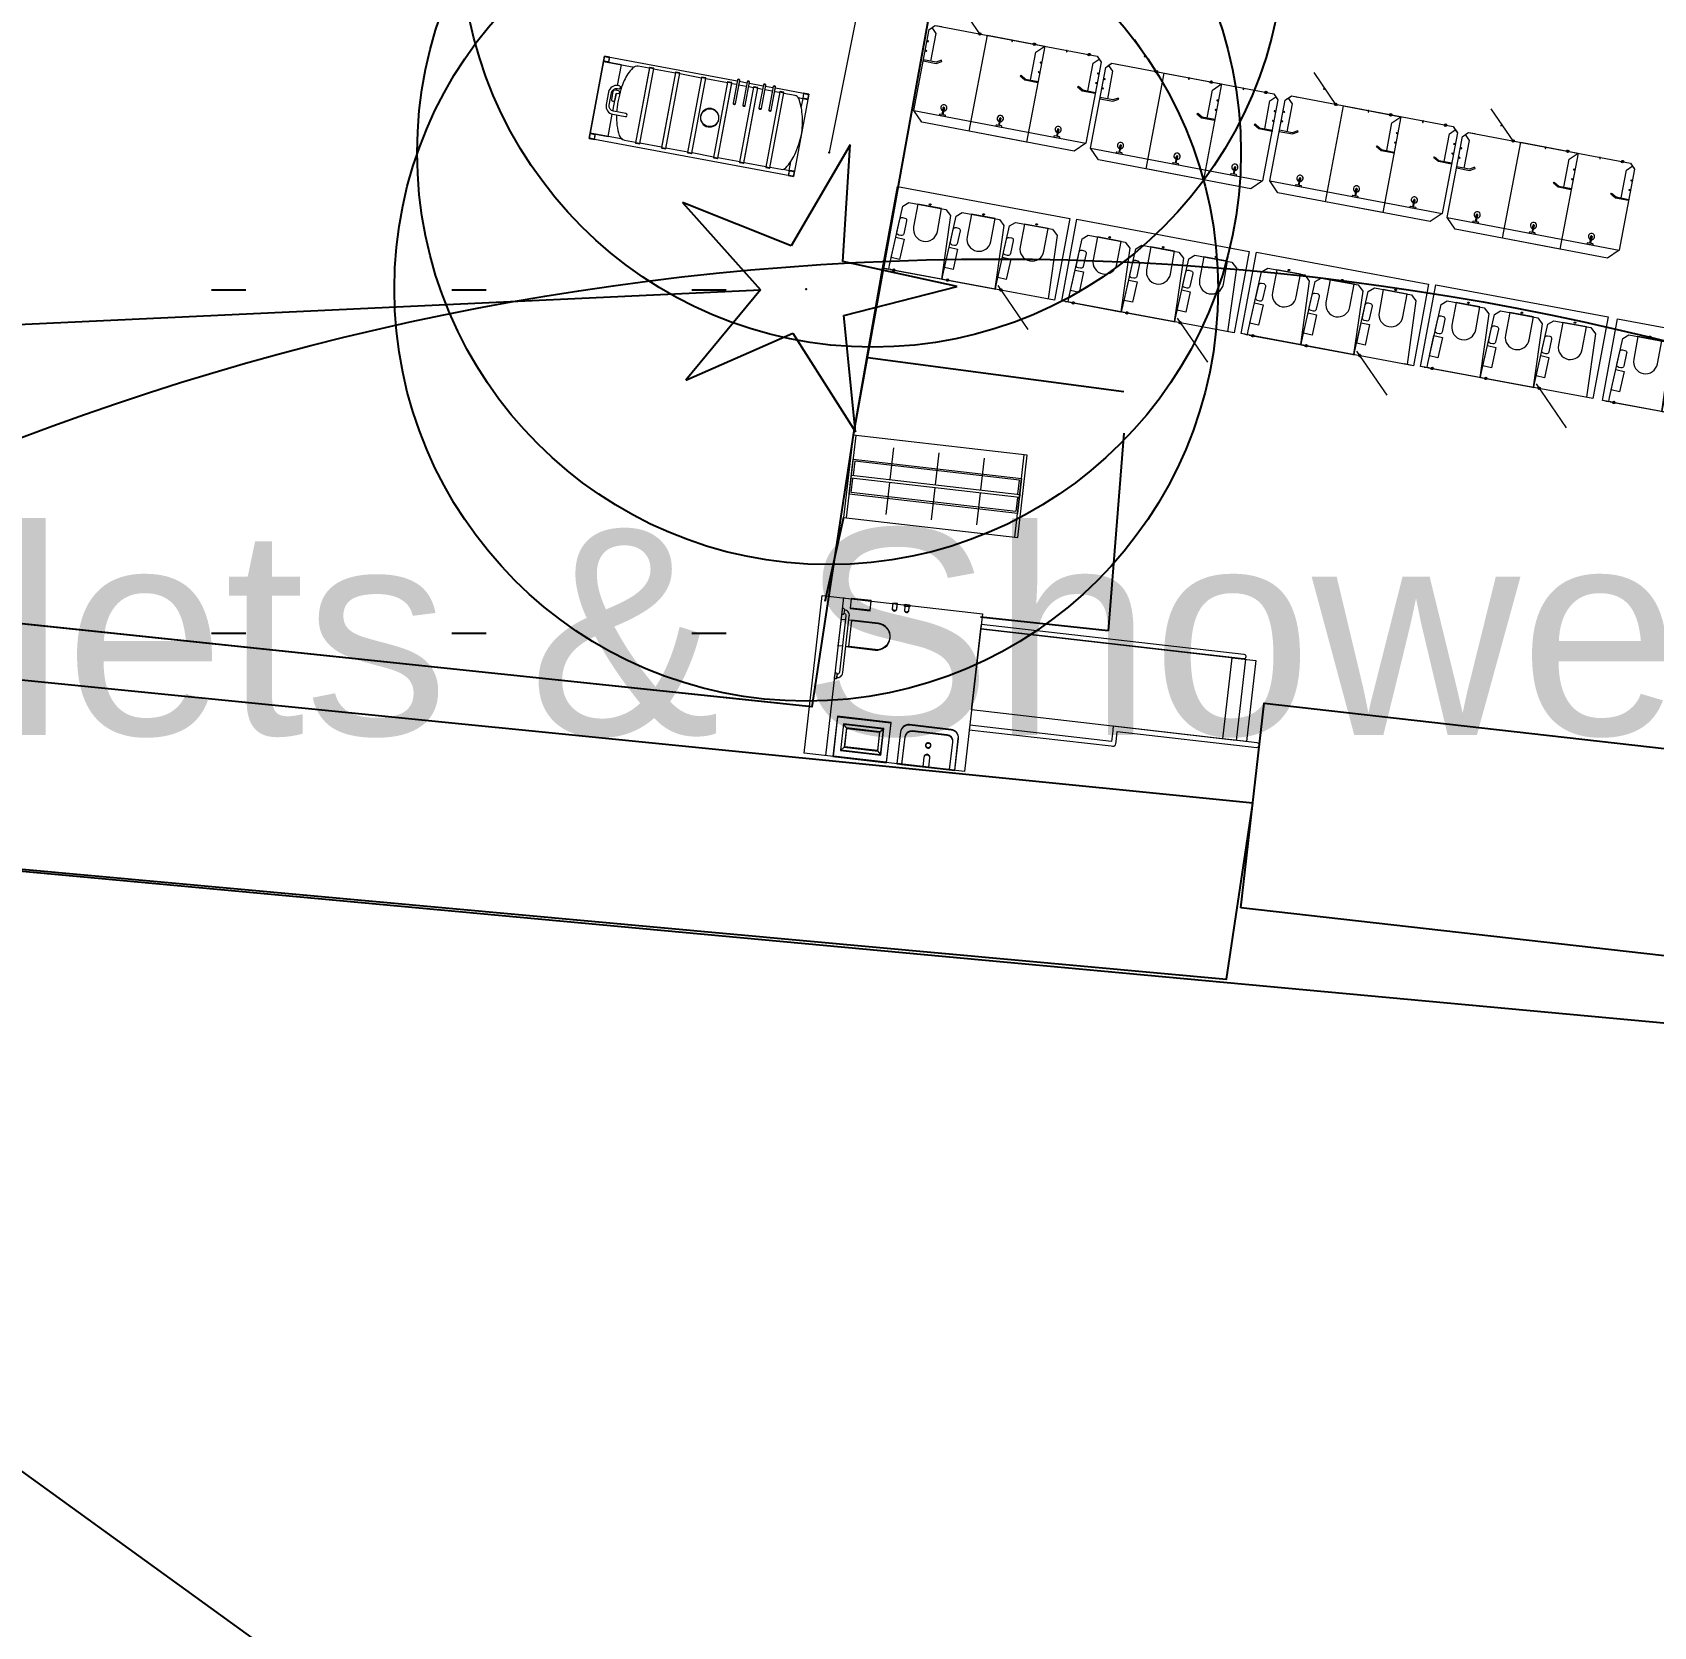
# Model space of a CAD drawing. Header units: metres. Extents: x 372109 to 376137, y 236217 to 239160.
# Drawn here: x 374098.4 to 374122.01, y 238085.54 to 238108.75 of the extents above; entities that cross this region are included whole.
import ezdxf

# ---------------------------------------------------------------- set-up
doc = ezdxf.new("R2010")
doc.units = ezdxf.units.M
doc.header["$MEASUREMENT"] = 0
doc.header["$PDMODE"] = 32
doc.header["$PDSIZE"] = 12
for name, color, linetype, lineweight, true_color in [('Areas ... Backstage', 16, 'Continuous', 25, 0x800000), ('Areas ... Camping', 96, 'Continuous', 25, 0x008000), ('Heras (internal)', 16, 'Continuous', 25, 0x800000), ('NOC ... DK Radius', 216, 'Continuous', 25, 0x800080), ('Paths ... Fire', 253, 'Continuous', 25, 0xa0a0a4), ('Paths ... Trackway', 9, 'Continuous', 25, 0xc0c0c0), ('Power ... 63-3', 20, 'Continuous', 13, 0xfd5b07), ('Power ... Distro', 3, 'Continuous', 25, 0x00ff00), ('Services ... Water Lines', 5, 'Continuous', 25, 0x0000ff), ('Structures', 18, 'Continuous', 18, 0x000000), ('Structures ... Internal', 9, 'Continuous', 0, 0xc0c0c0), ('Water ... Labels', 136, 'Continuous', 25, 0x008080), ('Water ... Pipes', 136, 'Continuous', 25, 0x008080), ('Water ... Points', 136, 'Continuous', 25, 0x008080)]:
    doc.layers.add(name, color=color, linetype=linetype, lineweight=lineweight, true_color=true_color)
doc.styles.add('textstyle166', font='Arial.ttf')

# ---------------------------------------------------------------- blocks, each defined once
blk = doc.blocks.new('Ontrax 3-bay Toilet')
at = {"layer": 'Structures', "flags": 128}
blk.add_lwpolyline([(1.276, 0.691), (1.276, 0.691), (1.276, 0.691), (1.276, -0.516), (-1.276, -0.516), (-1.276, 0.691)], close=True, dxfattribs=at)
at = {"layer": 'Structures ... Internal', "flags": 128}
for points in [[(-1.151, -0.516), (-1.276, -0.516), (-1.276, 0.691), (1.276, 0.691), (1.276, -0.516), (1.14, -0.516)], [(-1.224, -0.516), (-1.182, -0.516), (-1.183, -0.457), (-1.149, 0.425), (-1.072, 0.493), (-0.523, 0.493), (-0.442, 0.417), (-0.4, -0.516)], [(-0.937, 0.493), (-0.937, 0.155)], [(-0.585, 0.155), (-0.585, 0.493), (-0.937, 0.493)], [(-0.431, -0.516), (-0.389, -0.516), (-0.389, -0.457), (-0.356, 0.425), (-0.279, 0.493), (0.271, 0.493), (0.352, 0.417), (0.389, -0.516)], [(-0.145, 0.493), (-0.145, 0.155)], [(0.208, 0.155), (0.208, 0.493), (-0.145, 0.493)], [(0.357, -0.516), (0.399, -0.516), (0.398, -0.457), (0.432, 0.425), (0.509, 0.493), (1.058, 0.493), (1.139, 0.417), (1.181, -0.516)], [(0.641, 0.493), (0.641, 0.155)], [(0.994, 0.155), (0.994, 0.493), (0.641, 0.493)], [(-1.121, 0.261), (-1.087, 0.259)], [(-0.328, 0.261), (-0.294, 0.259)], [(0.46, 0.261), (0.494, 0.259)], [(-1.163, 0.035), (-1.156, 0.228)], [(-1.096, -0.001), (-1.13, 0)], [(-1.054, 0.224), (-1.061, 0.032)], [(-0.37, 0.035), (-0.363, 0.228)], [(-0.303, -0.001), (-0.337, 0)], [(-0.261, 0.224), (-0.268, 0.032)], [(0.417, 0.035), (0.424, 0.228)], [(0.484, -0.001), (0.45, 0)], [(0.527, 0.224), (0.52, 0.032)], [(-1.051, -0.349), (-1.178, -0.344), (-1.167, -0.041), (-1.04, -0.045), (-1.051, -0.349)], [(-0.258, -0.349), (-0.385, -0.344), (-0.373, -0.041), (-0.248, -0.045), (-0.258, -0.349)], [(0.529, -0.349), (0.403, -0.344), (0.414, -0.041), (0.538, -0.045), (0.529, -0.349)], [(0.423, -0.458), (0.973, -1.008)], [(-1.158, -0.516), (-0.407, -0.516)], [(-0.389, -0.516), (0.357, -0.516)]]:
    blk.add_lwpolyline(points, dxfattribs=at)
at = {"layer": 'Structures ... Internal'}
for points in [[(-0.774, 0.521), (-0.774, 0.526), (-0.768, 0.53), (-0.761, 0.53)], [(-0.761, 0.512), (-0.768, 0.512), (-0.774, 0.516), (-0.774, 0.521)], [(-0.772, 0.521), (-0.772, 0.524), (-0.767, 0.527), (-0.761, 0.527)], [(-0.761, 0.514), (-0.767, 0.514), (-0.772, 0.517), (-0.772, 0.521)], [(-0.761, 0.53), (-0.754, 0.53), (-0.748, 0.526), (-0.748, 0.521)], [(-0.761, 0.527), (-0.755, 0.527), (-0.75, 0.524), (-0.75, 0.521)], [(-0.748, 0.521), (-0.748, 0.516), (-0.754, 0.512), (-0.761, 0.512)], [(-0.75, 0.521), (-0.75, 0.517), (-0.755, 0.514), (-0.761, 0.514)], [(0.018, 0.521), (0.018, 0.526), (0.024, 0.53), (0.032, 0.53)], [(0.032, 0.512), (0.024, 0.512), (0.018, 0.516), (0.018, 0.521)], [(0.021, 0.521), (0.021, 0.524), (0.026, 0.527), (0.032, 0.527)], [(0.032, 0.514), (0.026, 0.514), (0.021, 0.517), (0.021, 0.521)], [(0.032, 0.53), (0.039, 0.53), (0.045, 0.526), (0.045, 0.521)], [(0.032, 0.527), (0.037, 0.527), (0.042, 0.524), (0.042, 0.521)], [(0.045, 0.521), (0.045, 0.516), (0.039, 0.512), (0.032, 0.512)], [(0.042, 0.521), (0.042, 0.517), (0.037, 0.514), (0.032, 0.514)], [(0.804, 0.521), (0.804, 0.526), (0.81, 0.53), (0.817, 0.53)], [(0.817, 0.512), (0.81, 0.512), (0.804, 0.516), (0.804, 0.521)], [(0.807, 0.521), (0.807, 0.524), (0.811, 0.527), (0.817, 0.527)], [(0.817, 0.514), (0.811, 0.514), (0.807, 0.517), (0.807, 0.521)], [(0.817, 0.53), (0.825, 0.53), (0.831, 0.526), (0.831, 0.521)], [(0.817, 0.527), (0.823, 0.527), (0.828, 0.524), (0.828, 0.521)], [(0.831, 0.521), (0.831, 0.516), (0.825, 0.512), (0.817, 0.512)], [(0.828, 0.521), (0.828, 0.517), (0.823, 0.514), (0.817, 0.514)], [(-1.156, 0.228), (-1.156, 0.247), (-1.14, 0.261), (-1.121, 0.261)], [(-1.087, 0.259), (-1.068, 0.259), (-1.053, 0.243), (-1.054, 0.224)], [(-0.363, 0.228), (-0.362, 0.247), (-0.347, 0.261), (-0.328, 0.261)], [(-0.294, 0.259), (-0.275, 0.259), (-0.26, 0.243), (-0.261, 0.224)], [(0.424, 0.228), (0.425, 0.247), (0.441, 0.261), (0.46, 0.261)], [(0.494, 0.259), (0.513, 0.259), (0.527, 0.243), (0.527, 0.224)], [(-1.13, 0), (-1.149, 0.001), (-1.164, 0.017), (-1.163, 0.035)], [(-1.061, 0.032), (-1.062, 0.013), (-1.077, -0.002), (-1.096, -0.001)], [(-0.937, 0.155), (-0.937, 0.057), (-0.858, -0.022), (-0.761, -0.022)], [(-0.761, -0.022), (-0.664, -0.022), (-0.585, 0.057), (-0.585, 0.155)], [(-0.337, 0), (-0.356, 0.001), (-0.371, 0.017), (-0.37, 0.035)], [(-0.268, 0.032), (-0.268, 0.013), (-0.284, -0.002), (-0.303, -0.001)], [(-0.145, 0.155), (-0.145, 0.057), (-0.066, -0.022), (0.032, -0.022)], [(0.032, -0.022), (0.129, -0.022), (0.208, 0.057), (0.208, 0.155)], [(0.45, 0), (0.431, 0.001), (0.417, 0.017), (0.417, 0.035)], [(0.52, 0.032), (0.519, 0.013), (0.503, -0.002), (0.484, -0.001)], [(0.641, 0.155), (0.641, 0.057), (0.72, -0.022), (0.817, -0.022)], [(0.817, -0.022), (0.915, -0.022), (0.994, 0.057), (0.994, 0.155)], [(-1.118, -0.528), (-1.125, -0.521), (-1.125, -0.51), (-1.118, -0.503)], [(-1.118, -0.503), (-1.112, -0.496), (-1.1, -0.496), (-1.093, -0.503)], [(-1.093, -0.528), (-1.1, -0.535), (-1.112, -0.535), (-1.118, -0.528)], [(-1.093, -0.503), (-1.087, -0.51), (-1.087, -0.521), (-1.093, -0.528)], [(-0.324, -0.528), (-0.33, -0.521), (-0.33, -0.51), (-0.324, -0.503)], [(-0.324, -0.503), (-0.317, -0.496), (-0.305, -0.496), (-0.299, -0.503)], [(-0.299, -0.528), (-0.305, -0.535), (-0.317, -0.535), (-0.324, -0.528)], [(-0.299, -0.503), (-0.289, -0.513), (-0.294, -0.524), (-0.299, -0.528)], [(0.461, -0.514), (0.461, -0.504), (0.469, -0.496), (0.479, -0.496)], [(0.479, -0.531), (0.469, -0.531), (0.461, -0.523), (0.461, -0.514)], [(0.479, -0.496), (0.488, -0.496), (0.496, -0.504), (0.496, -0.514)], [(0.496, -0.514), (0.496, -0.523), (0.488, -0.531), (0.479, -0.531)]]:
    blk.add_open_spline(points, degree=3, dxfattribs=at)
blk = doc.blocks.new('Ontrax 3-bay Shower')
at = {"layer": 'Structures', "flags": 128}
blk.add_lwpolyline([(1.122, 0.746), (1.269, 0.599), (1.269, 0.599), (1.269, -0.599), (1.193, -0.675), (-1.207, -0.675), (-1.283, -0.599), (-1.283, 0.599), (-1.136, 0.746)], close=True, dxfattribs=at)
at = {"layer": 'Structures ... Internal', "flags": 128}
for points in [[(-1.283, -0.599), (-1.283, 0.599), (-1.136, 0.746), (1.122, 0.746), (1.269, 0.599), (1.269, -0.599)], [(0.418, -0.675), (-0.432, -0.675), (-0.432, 0.746), (0.418, 0.746), (0.418, -0.675)], [(1.269, 0.599), (-1.283, 0.599)], [(-0.812, 0.599), (-0.887, 0.599)], [(-0.887, 0.583), (-0.858, 0.583), (-0.858, 0.479)], [(-0.858, 0.479), (-0.858, 0.525)], [(-0.842, 0.479), (-0.842, 0.583), (-0.812, 0.583)], [(-0.842, 0.525), (-0.842, 0.479)], [(0.046, 0.599), (-0.029, 0.599)], [(-0.029, 0.583), (0.001, 0.583), (0.001, 0.479)], [(0.001, 0.479), (0.001, 0.525)], [(0.016, 0.479), (0.016, 0.583), (0.046, 0.583)], [(0.016, 0.525), (0.016, 0.479)], [(0.884, 0.599), (0.808, 0.599)], [(0.808, 0.583), (0.838, 0.583), (0.838, 0.479)], [(0.838, 0.479), (0.838, 0.525)], [(0.854, 0.479), (0.854, 0.583), (0.884, 0.583)], [(0.854, 0.525), (0.854, 0.479)], [(-1.021, -0.194), (-1.094, -0.152), (-1.283, -0.152), (-1.283, -0.134), (-1.09, -0.134), (-1.012, -0.178), (-1.021, -0.194)], [(-1.171, -0.152), (-1.171, -0.563), (-1.244, -0.636)], [(-0.171, -0.194), (-0.244, -0.152), (-0.432, -0.152), (-0.432, -0.134), (-0.239, -0.134), (-0.162, -0.178), (-0.171, -0.194)], [(-0.32, -0.152), (-0.32, -0.563), (-0.432, -0.675)], [(1.007, -0.194), (1.08, -0.152), (1.269, -0.152), (1.269, -0.134), (1.076, -0.134), (0.998, -0.178), (1.007, -0.194)], [(1.157, -0.152), (1.157, -0.563), (1.23, -0.636)], [(-1.266, -0.284), (-1.283, -0.284), (-1.283, -0.292), (-1.266, -0.292)], [(-1.266, -0.424), (-1.283, -0.424), (-1.283, -0.433), (-1.266, -0.433)], [(-0.416, -0.284), (-0.432, -0.284), (-0.432, -0.292), (-0.416, -0.292)], [(-0.416, -0.424), (-0.432, -0.424), (-0.432, -0.433), (-0.416, -0.433)], [(1.252, -0.292), (1.269, -0.292), (1.269, -0.284), (1.252, -0.284)], [(1.252, -0.433), (1.269, -0.433), (1.269, -0.424), (1.252, -0.424)], [(0.515, -0.675), (-1.207, -0.675)], [(-0.765, -0.659), (-0.765, -0.675), (-0.756, -0.675), (-0.756, -0.659)], [(0.044, -0.659), (0.044, -0.675), (0.053, -0.675), (0.053, -0.659)], [(0.52, -0.663), (0.931, -1.074)], [(1.193, -0.675), (1.096, -0.675)], [(0.741, -0.861), (0.729, -0.872), (0.735, -0.878), (0.747, -0.867)]]:
    blk.add_lwpolyline(points, dxfattribs=at)
at = {"layer": 'Structures ... Internal'}
for points in [[(-0.887, 0.599), (-0.892, 0.599), (-0.895, 0.595), (-0.895, 0.591)], [(-0.895, 0.591), (-0.895, 0.587), (-0.892, 0.583), (-0.887, 0.583)], [(-0.858, 0.525), (-0.879, 0.521), (-0.895, 0.502), (-0.895, 0.48)], [(-0.895, 0.48), (-0.895, 0.455), (-0.875, 0.434), (-0.85, 0.434)], [(-0.858, 0.479), (-0.858, 0.475), (-0.854, 0.471), (-0.85, 0.471)], [(-0.85, 0.471), (-0.854, 0.471), (-0.858, 0.475), (-0.858, 0.479)], [(-0.85, 0.434), (-0.825, 0.434), (-0.804, 0.455), (-0.804, 0.48)], [(-0.85, 0.471), (-0.846, 0.471), (-0.842, 0.475), (-0.842, 0.479)], [(-0.842, 0.479), (-0.842, 0.475), (-0.846, 0.471), (-0.85, 0.471)], [(-0.804, 0.48), (-0.804, 0.502), (-0.821, 0.521), (-0.842, 0.525)], [(-0.804, 0.591), (-0.804, 0.595), (-0.808, 0.599), (-0.812, 0.599)], [(-0.812, 0.583), (-0.808, 0.583), (-0.804, 0.587), (-0.804, 0.591)], [(-0.029, 0.599), (-0.033, 0.599), (-0.037, 0.595), (-0.037, 0.591)], [(-0.037, 0.591), (-0.037, 0.587), (-0.033, 0.583), (-0.029, 0.583)], [(0.001, 0.525), (-0.021, 0.521), (-0.037, 0.502), (-0.037, 0.48)], [(-0.037, 0.48), (-0.037, 0.455), (-0.017, 0.434), (0.008, 0.434)], [(0.001, 0.479), (0.001, 0.475), (0.004, 0.471), (0.008, 0.471)], [(0.008, 0.471), (0.004, 0.471), (0.001, 0.475), (0.001, 0.479)], [(0.008, 0.434), (0.034, 0.434), (0.054, 0.455), (0.054, 0.48)], [(0.008, 0.471), (0.013, 0.471), (0.016, 0.475), (0.016, 0.479)], [(0.016, 0.479), (0.016, 0.475), (0.013, 0.471), (0.008, 0.471)], [(0.054, 0.48), (0.054, 0.502), (0.038, 0.521), (0.016, 0.525)], [(0.054, 0.591), (0.054, 0.595), (0.05, 0.599), (0.046, 0.599)], [(0.046, 0.583), (0.05, 0.583), (0.054, 0.587), (0.054, 0.591)], [(0.808, 0.599), (0.804, 0.599), (0.801, 0.595), (0.801, 0.591)], [(0.801, 0.591), (0.801, 0.587), (0.804, 0.583), (0.808, 0.583)], [(0.838, 0.525), (0.817, 0.521), (0.801, 0.502), (0.801, 0.48)], [(0.801, 0.48), (0.801, 0.455), (0.821, 0.434), (0.846, 0.434)], [(0.838, 0.479), (0.838, 0.475), (0.842, 0.471), (0.846, 0.471)], [(0.846, 0.471), (0.842, 0.471), (0.838, 0.475), (0.838, 0.479)], [(0.846, 0.434), (0.871, 0.434), (0.891, 0.455), (0.891, 0.48)], [(0.846, 0.471), (0.85, 0.471), (0.854, 0.475), (0.854, 0.479)], [(0.854, 0.479), (0.854, 0.475), (0.85, 0.471), (0.846, 0.471)], [(0.891, 0.48), (0.891, 0.502), (0.875, 0.521), (0.854, 0.525)], [(0.891, 0.591), (0.891, 0.595), (0.888, 0.599), (0.884, 0.599)], [(0.884, 0.583), (0.888, 0.583), (0.891, 0.587), (0.891, 0.591)], [(-1.259, -0.288), (-1.259, -0.285), (-1.262, -0.284), (-1.266, -0.284)], [(-1.266, -0.292), (-1.262, -0.292), (-1.259, -0.29), (-1.259, -0.288)], [(-1.259, -0.428), (-1.259, -0.426), (-1.262, -0.424), (-1.266, -0.424)], [(-1.266, -0.433), (-1.262, -0.433), (-1.259, -0.431), (-1.259, -0.428)], [(-0.409, -0.288), (-0.409, -0.285), (-0.412, -0.284), (-0.416, -0.284)], [(-0.416, -0.292), (-0.412, -0.292), (-0.409, -0.29), (-0.409, -0.288)], [(-0.409, -0.428), (-0.409, -0.426), (-0.412, -0.424), (-0.416, -0.424)], [(-0.416, -0.433), (-0.412, -0.433), (-0.409, -0.431), (-0.409, -0.428)], [(1.252, -0.284), (1.249, -0.284), (1.245, -0.285), (1.245, -0.288)], [(1.245, -0.288), (1.245, -0.29), (1.249, -0.292), (1.252, -0.292)], [(1.252, -0.424), (1.249, -0.424), (1.245, -0.426), (1.245, -0.428)], [(1.245, -0.428), (1.245, -0.431), (1.249, -0.433), (1.252, -0.433)], [(-1.207, -0.675), (-1.236, -0.645), (-1.253, -0.629), (-1.283, -0.599)], [(-1.104, -0.687), (-1.111, -0.68), (-1.111, -0.669), (-1.104, -0.662)], [(-1.104, -0.662), (-1.098, -0.655), (-1.086, -0.655), (-1.079, -0.662)], [(-1.079, -0.687), (-1.086, -0.694), (-1.098, -0.694), (-1.104, -0.687)], [(-1.079, -0.662), (-1.073, -0.669), (-1.073, -0.68), (-1.079, -0.687)], [(-0.761, -0.652), (-0.763, -0.652), (-0.765, -0.655), (-0.765, -0.659)], [(-0.756, -0.659), (-0.756, -0.655), (-0.758, -0.652), (-0.761, -0.652)], [(-0.292, -0.687), (-0.299, -0.68), (-0.299, -0.669), (-0.292, -0.662)], [(-0.292, -0.662), (-0.285, -0.655), (-0.274, -0.655), (-0.267, -0.662)], [(-0.267, -0.687), (-0.274, -0.694), (-0.285, -0.694), (-0.292, -0.687)], [(-0.267, -0.662), (-0.26, -0.669), (-0.26, -0.68), (-0.267, -0.687)], [(0.049, -0.652), (0.046, -0.652), (0.044, -0.655), (0.044, -0.659)], [(0.053, -0.659), (0.053, -0.655), (0.051, -0.652), (0.049, -0.652)], [(0.52, -0.687), (0.513, -0.68), (0.513, -0.669), (0.52, -0.662)], [(0.52, -0.662), (0.527, -0.655), (0.538, -0.655), (0.545, -0.662)], [(0.545, -0.687), (0.538, -0.694), (0.527, -0.694), (0.52, -0.687)], [(0.545, -0.662), (0.552, -0.669), (0.552, -0.68), (0.545, -0.687)], [(1.269, -0.599), (1.239, -0.629), (1.222, -0.645), (1.193, -0.675)], [(0.749, -0.859), (0.747, -0.857), (0.743, -0.858), (0.741, -0.861)], [(0.747, -0.867), (0.75, -0.864), (0.75, -0.861), (0.749, -0.859)]]:
    blk.add_open_spline(points, degree=3, dxfattribs=at)
blk = doc.blocks.new('Ontrax 4-bay Urinal')
at = {"layer": 'Structures', "flags": 128}
blk.add_lwpolyline([(1.276, 0.58), (-1.276, 0.58), (-1.276, -0.626), (1.276, -0.626), (1.276, 0.58)], close=True, dxfattribs=at)
at = {"layer": 'Structures ... Internal', "flags": 128}
for points in [[(-1.234, 0.58), (-1.234, -0.626)], [(1.233, 0.58), (1.233, -0.626)], [(-0.664, 0.467), (-0.664, 0)], [(0, 0.467), (0, 0)], [(0.664, 0.467), (0.664, 0)], [(1.234, -0.279), (-1.234, -0.279), (-1.234, 0.233), (1.234, 0.233), (1.234, -0.279)], [(1.234, -0.046), (-1.234, -0.046), (-1.234, 0), (1.234, 0), (1.234, -0.046)], [(-1.208, 0), (-1.208, 0.208), (1.208, 0.208), (1.208, 0)], [(-1.208, -0.046), (-1.208, -0.254), (1.208, -0.254), (1.208, -0.046)], [(-0.664, -0.046), (-0.664, -0.513)], [(0, -0.046), (0, -0.513)], [(0.664, -0.046), (0.664, -0.513)]]:
    blk.add_lwpolyline(points, dxfattribs=at)
blk = doc.blocks.new('Ontrax Vacuum Tank')
at = {"layer": 'Structures'}
for p, q in [((-1.349, -0.574), (-1.349, 0.646)), ((-1.349, 0.646), (1.681, 0.646)), ((1.681, 0.646), (1.681, -0.574)), ((-0.852, -0.574), (-1.349, -0.574)), ((1.681, -0.574), (-0.286, -0.574))]:
    blk.add_line(p, q, dxfattribs=at)
at = {"layer": 'Structures ... Internal'}
for p, q in [((-1.271, 0.646), (-1.349, 0.646)), ((-1.349, 0.646), (-1.349, 0.568)), ((-1.349, 0.568), (-1.271, 0.568)), ((-1.344, 0.573), (-1.344, 0.641)), ((-1.344, 0.641), (-1.276, 0.641)), ((-1.276, 0.573), (-1.344, 0.573)), ((-1.276, 0.641), (-1.276, 0.573)), ((-1.271, 0.568), (-1.271, 0.646)), ((-1.179, 0.568), (-1.271, 0.568)), ((-1.271, 0.568), (-1.271, 0.437)), ((-0.988, 0.574), (-1.154, 0.574)), ((-0.988, 0.584), (-0.988, -0.529)), ((-0.929, 0.589), (-0.983, 0.589)), ((-0.983, -0.529), (-0.983, 0.584)), ((-0.983, 0.584), (-0.929, 0.584)), ((-0.929, 0.584), (-0.929, -0.529)), ((-0.924, -0.529), (-0.924, 0.584)), ((-0.602, 0.574), (-0.924, 0.574)), ((-0.602, 0.584), (-0.602, -0.529)), ((-0.543, 0.589), (-0.597, 0.589)), ((-0.597, -0.529), (-0.597, 0.584)), ((-0.597, 0.584), (-0.543, 0.584)), ((-0.543, 0.584), (-0.543, -0.529)), ((-0.538, -0.529), (-0.538, 0.584)), ((-0.215, 0.574), (-0.538, 0.574)), ((-0.215, 0.584), (-0.215, -0.529)), ((-0.156, 0.589), (-0.21, 0.589)), ((-0.21, -0.529), (-0.21, 0.584)), ((-0.21, 0.584), (-0.156, 0.584)), ((-0.156, 0.584), (-0.156, -0.529)), ((-0.151, -0.529), (-0.151, 0.584)), ((0.169, 0.574), (-0.151, 0.574)), ((0.169, 0.584), (0.169, -0.529)), ((0.228, 0.589), (0.174, 0.589)), ((0.174, -0.529), (0.174, 0.584)), ((0.174, 0.584), (0.228, 0.584)), ((0.228, 0.584), (0.228, -0.529)), ((0.233, -0.529), (0.233, 0.584)), ((0.556, 0.574), (0.233, 0.574)), ((0.556, 0.584), (0.556, -0.529)), ((0.615, 0.589), (0.561, 0.589)), ((0.561, -0.529), (0.561, 0.584)), ((0.561, 0.584), (0.615, 0.584)), ((0.615, 0.584), (0.615, -0.529)), ((0.62, -0.529), (0.62, 0.584)), ((0.942, 0.574), (0.62, 0.574)), ((0.942, 0.584), (0.942, -0.529)), ((1.001, 0.589), (0.947, 0.589)), ((0.947, -0.529), (0.947, 0.584)), ((0.947, 0.584), (1.001, 0.584)), ((1.001, 0.584), (1.001, -0.529)), ((1.006, -0.529), (1.006, 0.584)), ((1.171, 0.574), (1.006, 0.574)), ((1.196, 0.568), (1.681, 0.568)), ((1.681, 0.568), (1.414, 0.568)), ((1.414, 0.568), (1.414, 0.235)), ((1.681, 0.646), (1.603, 0.646)), ((1.603, 0.646), (1.603, 0.568)), ((1.603, 0.568), (1.681, 0.568)), ((1.608, 0.573), (1.608, 0.641)), ((1.608, 0.641), (1.676, 0.641)), ((1.676, 0.573), (1.608, 0.573)), ((1.676, 0.641), (1.676, 0.573)), ((1.681, 0.568), (1.681, 0.646)), ((1.681, 0.568), (1.681, -0.496)), ((1.681, -0.496), (1.681, 0.568)), ((1.405, 0.236), (1.222, 0.236)), ((1.222, 0.19), (1.405, 0.19)), ((1.414, 0.19), (1.414, -0.072)), ((1.414, -0.072), (1.414, 0.03)), ((1.46, 0.031), (1.46, -0.095)), ((1.481, 0.115), (1.481, -0.068)), ((1.526, -0.068), (1.526, 0.115)), ((-0.828, -0.23), (-0.84, -0.23)), ((-0.84, -0.235), (-0.828, -0.235)), ((-0.683, -0.23), (-0.695, -0.23)), ((-0.695, -0.235), (-0.683, -0.235)), ((-0.443, -0.23), (-0.455, -0.23)), ((-0.455, -0.235), (-0.443, -0.235)), ((-0.298, -0.23), (-0.31, -0.23)), ((-0.31, -0.235), (-0.298, -0.235)), ((1.405, -0.144), (1.389, -0.144)), ((1.389, -0.189), (1.405, -0.189)), ((1.39, -0.072), (1.414, -0.072)), ((1.437, -0.118), (1.391, -0.118)), ((1.414, -0.118), (1.414, -0.143)), ((1.414, -0.189), (1.414, -0.496)), ((-1.271, -0.496), (-1.271, -0.378)), ((-0.852, -0.242), (-0.852, -0.588)), ((-0.847, -0.588), (-0.847, -0.242)), ((-0.821, -0.242), (-0.821, -0.588)), ((-0.816, -0.588), (-0.816, -0.242)), ((-0.707, -0.242), (-0.707, -0.588)), ((-0.702, -0.588), (-0.702, -0.242)), ((-0.676, -0.242), (-0.676, -0.588)), ((-0.671, -0.588), (-0.671, -0.242)), ((-0.467, -0.242), (-0.467, -0.588)), ((-0.462, -0.588), (-0.462, -0.242)), ((-0.436, -0.242), (-0.436, -0.588)), ((-0.431, -0.588), (-0.431, -0.242)), ((-0.322, -0.242), (-0.322, -0.588)), ((-0.317, -0.588), (-0.317, -0.242)), ((-0.291, -0.242), (-0.291, -0.588)), ((-0.286, -0.588), (-0.286, -0.242)), ((-1.271, -0.496), (-1.349, -0.496)), ((-1.349, -0.496), (-1.349, -0.574)), ((-1.349, -0.574), (-1.271, -0.574)), ((-1.344, -0.569), (-1.344, -0.501)), ((-1.344, -0.501), (-1.276, -0.501)), ((-1.276, -0.569), (-1.344, -0.569)), ((-1.276, -0.501), (-1.276, -0.569)), ((-1.271, -0.574), (-1.271, -0.496)), ((-1.202, -0.496), (-1.271, -0.496)), ((-1.154, -0.519), (-0.988, -0.519)), ((-0.929, -0.529), (-0.983, -0.529)), ((-0.983, -0.534), (-0.929, -0.534)), ((-0.924, -0.519), (-0.852, -0.519)), ((-0.828, -0.595), (-0.84, -0.595)), ((-0.84, -0.6), (-0.828, -0.6)), ((-0.816, -0.519), (-0.707, -0.519)), ((-0.707, -0.574), (-0.816, -0.574)), ((-0.683, -0.595), (-0.695, -0.595)), ((-0.695, -0.6), (-0.683, -0.6)), ((-0.671, -0.519), (-0.602, -0.519)), ((-0.467, -0.574), (-0.671, -0.574)), ((-0.543, -0.529), (-0.597, -0.529)), ((-0.597, -0.534), (-0.543, -0.534)), ((-0.538, -0.519), (-0.467, -0.519)), ((-0.443, -0.595), (-0.455, -0.595)), ((-0.455, -0.6), (-0.443, -0.6)), ((-0.431, -0.519), (-0.322, -0.519)), ((-0.322, -0.574), (-0.431, -0.574)), ((-0.298, -0.595), (-0.31, -0.595)), ((-0.31, -0.6), (-0.298, -0.6)), ((-0.286, -0.519), (-0.215, -0.519)), ((-0.156, -0.529), (-0.21, -0.529)), ((-0.21, -0.534), (-0.156, -0.534)), ((-0.151, -0.519), (0.169, -0.519)), ((0.228, -0.529), (0.174, -0.529)), ((0.174, -0.534), (0.228, -0.534)), ((0.233, -0.519), (0.556, -0.519)), ((0.615, -0.529), (0.561, -0.529)), ((0.561, -0.534), (0.615, -0.534)), ((0.62, -0.519), (0.942, -0.519)), ((1.001, -0.529), (0.947, -0.529)), ((0.947, -0.534), (1.001, -0.534)), ((1.006, -0.519), (1.171, -0.519)), ((1.681, -0.496), (1.225, -0.496)), ((1.414, -0.496), (1.681, -0.496)), ((1.681, -0.496), (1.603, -0.496)), ((1.603, -0.496), (1.603, -0.574)), ((1.603, -0.574), (1.681, -0.574)), ((1.608, -0.569), (1.608, -0.501)), ((1.608, -0.501), (1.676, -0.501)), ((1.676, -0.569), (1.608, -0.569)), ((1.676, -0.501), (1.676, -0.569)), ((1.681, -0.574), (1.681, -0.496))]:
    blk.add_line(p, q, dxfattribs=at)
at = {"layer": 'Structures ... Internal', "flags": 128}
for points in [[(-1.154, 0.574, 0.259153), (-1.215, 0.54, 0.074404), (-1.307, 0.328, 0.030081), (-1.339, 0.168, 0.034801), (-1.349, 0.027)], [(-0.597, 0.589, 0.414213), (-0.602, 0.584)], [(-0.538, 0.584, 0.414214), (-0.543, 0.589)], [(-0.21, 0.589, 0.414213), (-0.215, 0.584)], [(-0.151, 0.584, 0.414214), (-0.156, 0.589)], [(0.174, 0.589, 0.414213), (0.169, 0.584)], [(0.233, 0.584, 0.414214), (0.228, 0.589)], [(0.561, 0.589, 0.414213), (0.556, 0.584)], [(0.62, 0.584, 0.414214), (0.615, 0.589)], [(0.947, 0.589, 0.414213), (0.942, 0.584)], [(1.006, 0.584, 0.414214), (1.001, 0.589)], [(1.352, 0.236, 0.08619), (1.257, 0.522, 0.276919), (1.171, 0.574)], [(-1.349, 0.027, 0.036241), (-1.339, -0.108, 0.029259), (-1.305, -0.272, 0.072215), (-1.214, -0.486, 0.260818), (-1.154, -0.519)], [(0.009, 0.162, 0.414214), (-0.126, 0.027)], [(-0.126, 0.027, 0.414213), (0.009, -0.108)], [(-0.121, 0.027, -0.414214), (0.009, 0.157)], [(0.009, -0.103, -0.414214), (-0.121, 0.027)], [(0.144, 0.027, 0.414214), (0.009, 0.162)], [(0.009, 0.157, -0.414214), (0.139, 0.027)], [(0.009, -0.108, 0.414214), (0.144, 0.027)], [(0.139, 0.027, -0.414214), (0.009, -0.103)], [(1.171, -0.519, 0.249942), (1.244, -0.48, 0.088898), (1.333, -0.278, 0.031987), (1.357, -0.139, 0.02714), (1.366, 0.027)], [(1.222, 0.236, 0.414214), (1.199, 0.213)], [(1.199, 0.213, 0.414213), (1.222, 0.19)], [(1.366, 0.027, 0.013518), (1.364, 0.111, 0.014233), (1.358, 0.19)], [(1.526, 0.115, 0.414214), (1.405, 0.236)], [(1.405, 0.19, -0.414213), (1.481, 0.115)], [(1.414, 0.03, -0.189651), (1.421, 0.047, -0.201524), (1.436, 0.054)], [(1.436, 0.054, -0.422067), (1.46, 0.031)], [(-0.84, -0.23, 0.414214), (-0.852, -0.242)], [(-0.847, -0.242, -0.414213), (-0.84, -0.235)], [(-0.816, -0.242, 0.414214), (-0.828, -0.23)], [(-0.828, -0.235, -0.414214), (-0.821, -0.242)], [(-0.695, -0.23, 0.414214), (-0.707, -0.242)], [(-0.702, -0.242, -0.414213), (-0.695, -0.235)], [(-0.671, -0.242, 0.414214), (-0.683, -0.23)], [(-0.683, -0.235, -0.414214), (-0.676, -0.242)], [(-0.455, -0.23, 0.414214), (-0.467, -0.242)], [(-0.462, -0.242, -0.414213), (-0.455, -0.235)], [(-0.431, -0.242, 0.414214), (-0.443, -0.23)], [(-0.443, -0.235, -0.414214), (-0.436, -0.242)], [(-0.31, -0.23, 0.414214), (-0.322, -0.242)], [(-0.317, -0.242, -0.414213), (-0.31, -0.235)], [(-0.286, -0.242, 0.414214), (-0.298, -0.23)], [(-0.298, -0.235, -0.414214), (-0.291, -0.242)], [(1.389, -0.144, 0.414214), (1.366, -0.167)], [(1.366, -0.167, 0.414214), (1.389, -0.189)], [(1.367, -0.096, -0.42207), (1.39, -0.072)], [(1.391, -0.118, -0.189602), (1.374, -0.111, -0.201573), (1.367, -0.096)], [(1.481, -0.068, -0.414214), (1.405, -0.144)], [(1.405, -0.189, 0.414214), (1.526, -0.068)], [(1.46, -0.095, -0.405741), (1.437, -0.118)], [(-0.852, -0.588, 0.414215), (-0.84, -0.6)], [(-0.84, -0.595, -0.414213), (-0.847, -0.588)], [(-0.821, -0.588, -0.414215), (-0.828, -0.595)], [(-0.828, -0.6, 0.414213), (-0.816, -0.588)], [(-0.707, -0.588, 0.414215), (-0.695, -0.6)], [(-0.695, -0.595, -0.414213), (-0.702, -0.588)], [(-0.676, -0.588, -0.414215), (-0.683, -0.595)], [(-0.683, -0.6, 0.414213), (-0.671, -0.588)], [(-0.602, -0.529, 0.414215), (-0.597, -0.534)], [(-0.543, -0.534, 0.414212), (-0.538, -0.529)], [(-0.467, -0.588, 0.414215), (-0.455, -0.6)], [(-0.455, -0.595, -0.414213), (-0.462, -0.588)], [(-0.443, -0.6, 0.414213), (-0.431, -0.588)], [(-0.436, -0.588, -0.414215), (-0.443, -0.595)], [(-0.322, -0.588, 0.414215), (-0.31, -0.6)], [(-0.31, -0.595, -0.414213), (-0.317, -0.588)], [(-0.298, -0.6, 0.414213), (-0.286, -0.588)], [(-0.291, -0.588, -0.414215), (-0.298, -0.595)], [(-0.215, -0.529, 0.414215), (-0.21, -0.534)], [(-0.156, -0.534, 0.414212), (-0.151, -0.529)], [(0.169, -0.529, 0.414215), (0.174, -0.534)], [(0.228, -0.534, 0.414212), (0.233, -0.529)], [(0.556, -0.529, 0.414215), (0.561, -0.534)], [(0.615, -0.534, 0.414212), (0.62, -0.529)], [(0.942, -0.529, 0.414215), (0.947, -0.534)], [(1.001, -0.534, 0.414212), (1.006, -0.529)]]:
    blk.add_lwpolyline(points, format="xyb", dxfattribs=at)
blk.add_lwpolyline([(1.414, -0.072), (1.414, -0.072)], dxfattribs=at)
at = {"layer": 'Structures ... Internal'}
for points in [[(-0.983, 0.589), (-0.986, 0.589), (-0.988, 0.586), (-0.988, 0.584)], [(-0.924, 0.584), (-0.924, 0.586), (-0.927, 0.589), (-0.929, 0.589)], [(-0.988, -0.529), (-0.988, -0.532), (-0.986, -0.534), (-0.983, -0.534)], [(-0.929, -0.534), (-0.927, -0.534), (-0.924, -0.532), (-0.924, -0.529)]]:
    blk.add_open_spline(points, degree=3, dxfattribs=at)
blk = doc.blocks.new('Ontrax Accessible Toilet')
at = {"layer": 'Structures'}
for p, q in [((-1.648, 0.982), (0.704, 0.982)), ((-1.648, -1.331), (-1.648, 0.982)), ((0.704, 0.982), (0.704, -1.331)), ((0.704, -0.427), (0.704, 0.763)), ((0.704, 0.763), (4.587, 0.763)), ((4.587, 0.763), (4.587, -0.427)), ((4.587, -0.427), (0.704, -0.427)), ((0.704, -1.331), (-1.648, -1.331))]:
    blk.add_line(p, q, dxfattribs=at)
at = {"layer": 'Structures ... Internal'}
for p, q in [((-1.33, -1.331), (-1.33, 0.988)), ((-0.928, 0.988), (-1.223, 0.988)), ((-1.223, 0.988), (-1.223, 0.841)), ((-1.217, 0.847), (-1.217, 0.982)), ((-1.217, 0.982), (-0.934, 0.982)), ((-0.934, 0.982), (-0.934, 0.847)), ((-0.928, 0.841), (-0.928, 0.988)), ((-0.612, 0.988), (-0.612, 0.909)), ((-0.545, 0.988), (-0.612, 0.988)), ((-0.606, 0.982), (-0.551, 0.982)), ((-0.606, 0.909), (-0.606, 0.982)), ((-0.551, 0.982), (-0.551, 0.909)), ((-0.545, 0.909), (-0.545, 0.988)), ((-0.433, 0.988), (-0.433, 0.909)), ((-0.366, 0.988), (-0.433, 0.988)), ((-0.43, 0.988), (-0.368, 0.988)), ((-0.368, 0.96), (-0.43, 0.96)), ((-0.427, 0.982), (-0.372, 0.982)), ((-0.427, 0.909), (-0.427, 0.982)), ((-0.372, 0.982), (-0.372, 0.909)), ((-0.366, 0.909), (-0.366, 0.988)), ((-1.33, 0.755), (-1.33, 0.817)), ((-1.302, 0.817), (-1.302, 0.755)), ((-1.269, 0.726), (-1.269, -0.101)), ((-1.223, 0.841), (-0.928, 0.841)), ((-1.22, -0.101), (-1.22, 0.726)), ((-0.934, 0.847), (-1.217, 0.847)), ((0.704, 0.763), (0.704, 0.831)), ((0.704, 0.831), (4.554, 0.831)), ((4.554, 0.763), (0.704, 0.763)), ((4.392, -0.427), (4.392, 0.763)), ((4.392, 0.763), (4.735, 0.763)), ((4.735, 0.763), (4.735, -0.427)), ((-1.33, 0.28), (-1.33, 0.673)), ((-1.33, 0.673), (-1.269, 0.673)), ((-1.22, 0.673), (-1.182, 0.673)), ((-1.182, 0.673), (-1.182, 0.28)), ((-0.789, 0.673), (-1.182, 0.673)), ((-1.182, 0.673), (-1.182, 0.28)), ((-1.176, 0.668), (-0.789, 0.668)), ((-1.176, 0.286), (-1.176, 0.668)), ((-1.269, 0.28), (-1.33, 0.28)), ((-1.182, 0.28), (-1.22, 0.28)), ((-1.182, 0.28), (-0.789, 0.28)), ((-0.789, 0.286), (-1.176, 0.286)), ((-1.33, -0.189), (-1.33, -0.127)), ((-1.302, -0.127), (-1.302, -0.189)), ((-1.302, -0.133), (-1.302, -0.182)), ((4.894, -0.427), (2.783, -0.427)), ((2.783, -0.427), (2.783, -0.481)), ((4.735, -0.427), (4.392, -0.427)), ((2.783, -0.649), (0.704, -0.649)), ((0.704, -0.649), (0.704, -0.716)), ((2.783, -0.481), (2.783, -0.494)), ((2.783, -0.494), (2.783, -0.649)), ((2.85, -0.649), (2.85, -0.494)), ((2.85, -0.494), (4.894, -0.494)), ((2.85, -0.673), (2.85, -0.649)), ((-1.223, -0.741), (-1.223, -1.331)), ((-0.437, -0.741), (-1.223, -0.741)), ((-1.217, -1.325), (-1.217, -0.747)), ((-1.217, -0.747), (-0.443, -0.747)), ((-1.125, -0.84), (-1.125, -1.233)), ((-0.535, -0.84), (-1.125, -0.84)), ((-1.075, -0.895), (-1.125, -0.84)), ((-1.119, -1.227), (-1.119, -0.846)), ((-1.119, -0.846), (-0.541, -0.846)), ((-1.075, -0.895), (-1.075, -1.178)), ((-0.586, -0.895), (-1.075, -0.895)), ((-1.069, -1.172), (-1.069, -0.901)), ((-1.069, -0.901), (-0.591, -0.901)), ((-0.591, -0.901), (-0.591, -1.172)), ((-0.585, -0.895), (-0.535, -0.84)), ((-0.585, -1.178), (-0.585, -0.895)), ((-0.541, -0.846), (-0.541, -1.227)), ((-0.535, -1.233), (-0.535, -0.84)), ((-0.443, -0.747), (-0.443, -1.325)), ((-0.437, -1.331), (-0.437, -0.741)), ((-0.287, -0.861), (-0.287, -1.331)), ((-0.281, -1.325), (-0.281, -0.861)), ((-0.215, -0.925), (-0.219, -1.331)), ((-0.213, -1.325), (-0.209, -0.925)), ((0.443, -0.741), (-0.168, -0.741)), ((-0.168, -0.747), (0.443, -0.747)), ((0.391, -0.826), (-0.116, -0.826)), ((-0.116, -0.832), (0.391, -0.832)), ((0.484, -0.925), (0.48, -1.325)), ((0.486, -1.331), (0.49, -0.925)), ((0.556, -0.861), (0.556, -1.325)), ((0.562, -1.331), (0.562, -0.861)), ((0.704, -0.716), (2.783, -0.716)), ((2.783, -0.716), (2.806, -0.716)), ((-1.075, -1.178), (-1.125, -1.233)), ((-1.075, -1.178), (-0.585, -1.178)), ((-0.591, -1.172), (-1.069, -1.172)), ((-0.585, -1.178), (-0.535, -1.233)), ((-1.223, -1.331), (-0.437, -1.331)), ((-0.443, -1.325), (-1.217, -1.325)), ((-1.125, -1.233), (-0.535, -1.233)), ((-0.541, -1.227), (-1.119, -1.227)), ((-0.287, -1.331), (0.562, -1.331)), ((0.556, -1.325), (-0.281, -1.325)), ((-0.219, -1.331), (0.486, -1.331)), ((0.48, -1.325), (-0.213, -1.325)), ((0.093, -1.187), (0.093, -1.331)), ((0.093, -1.331), (0.182, -1.331)), ((0.098, -1.325), (0.098, -1.187)), ((0.176, -1.325), (0.098, -1.325)), ((0.176, -1.187), (0.176, -1.325)), ((0.182, -1.331), (0.182, -1.187))]:
    blk.add_line(p, q, dxfattribs=at)
at = {"layer": 'Structures ... Internal', "flags": 128}
for points in [[(-0.444, 0.974, -0.414214), (-0.43, 0.988)], [(-0.43, 0.96, -0.413668), (-0.444, 0.974)], [(-0.368, 0.988, -0.414759), (-0.355, 0.974)], [(-0.355, 0.974, -0.414213), (-0.368, 0.96)], [(-1.33, 0.817, -0.414759), (-1.316, 0.831)], [(-1.316, 0.741, -0.413668), (-1.33, 0.755)], [(-1.316, 0.831, -0.414213), (-1.302, 0.817)], [(-1.302, 0.755, -0.414214), (-1.316, 0.741)], [(-1.22, 0.726, 0.195521), (-1.244, 0.786, 0.202308), (-1.302, 0.81)], [(-1.302, 0.761, -0.20728), (-1.279, 0.751, -0.190571), (-1.269, 0.726)], [(4.554, 0.831, -0.414214), (4.587, 0.797)], [(4.587, 0.797, -0.414214), (4.554, 0.763)], [(-0.593, 0.477, 0.414252), (-0.789, 0.673)], [(-0.789, 0.668, -0.414174), (-0.599, 0.477)], [(-0.789, 0.28, 0.414214), (-0.593, 0.477)], [(-0.599, 0.477, -0.414214), (-0.789, 0.286)], [(-1.33, -0.127, -0.414759), (-1.316, -0.113)], [(-1.316, -0.203, -0.413668), (-1.33, -0.189)], [(-1.316, -0.113, -0.414213), (-1.302, -0.127)], [(-1.302, -0.189, -0.414214), (-1.316, -0.203)], [(-1.269, -0.101, -0.200663), (-1.279, -0.124, -0.197163), (-1.302, -0.133)], [(-1.302, -0.182, 0.198213), (-1.244, -0.158, 0.199611), (-1.22, -0.101)], [(4.928, -0.46, 0.416251), (4.894, -0.427)], [(4.894, -0.494, 0.411954), (4.928, -0.46)], [(2.806, -0.717, 0.412126), (2.85, -0.673)], [(-0.168, -0.741, 0.414214), (-0.287, -0.861)], [(-0.281, -0.861, -0.414214), (-0.168, -0.747)], [(0.562, -0.861, 0.414214), (0.443, -0.741)], [(0.443, -0.747, -0.414213), (0.556, -0.861)]]:
    blk.add_lwpolyline(points, format="xyb", dxfattribs=at)
for points in [[(-0.585, -0.895), (-0.586, -0.895)], [(-0.585, -0.895), (-0.585, -0.895)], [(-0.535, -0.84), (-0.535, -0.84)], [(-0.437, -0.741), (-0.437, -0.741)]]:
    blk.add_lwpolyline(points, dxfattribs=at)
at = {"layer": 'Structures ... Internal'}
for points in [[(-0.612, 0.909), (-0.612, 0.891), (-0.597, 0.876), (-0.578, 0.876)], [(-0.578, 0.882), (-0.594, 0.882), (-0.606, 0.894), (-0.606, 0.909)], [(-0.578, 0.876), (-0.56, 0.876), (-0.545, 0.891), (-0.545, 0.909)], [(-0.551, 0.909), (-0.551, 0.894), (-0.563, 0.882), (-0.578, 0.882)], [(-0.433, 0.909), (-0.433, 0.891), (-0.418, 0.876), (-0.399, 0.876)], [(-0.399, 0.882), (-0.415, 0.882), (-0.427, 0.894), (-0.427, 0.909)], [(-0.399, 0.876), (-0.381, 0.876), (-0.366, 0.891), (-0.366, 0.909)], [(-0.372, 0.909), (-0.372, 0.894), (-0.384, 0.882), (-0.399, 0.882)], [(-0.535, -0.84), (-0.535, -0.84), (-0.535, -0.84), (-0.535, -0.84)], [(-0.116, -0.826), (-0.171, -0.826), (-0.215, -0.87), (-0.215, -0.925)], [(-0.209, -0.925), (-0.209, -0.873), (-0.167, -0.832), (-0.116, -0.832)], [(0.49, -0.925), (0.49, -0.87), (0.445, -0.826), (0.391, -0.826)], [(0.391, -0.832), (0.442, -0.832), (0.484, -0.873), (0.484, -0.925)], [(0.137, -1.142), (0.113, -1.142), (0.093, -1.162), (0.093, -1.187)], [(0.137, -0.972), (0.115, -0.972), (0.097, -0.99), (0.097, -1.012)], [(0.097, -1.012), (0.097, -1.034), (0.115, -1.052), (0.137, -1.052)], [(0.098, -1.187), (0.098, -1.166), (0.116, -1.148), (0.137, -1.148)], [(0.103, -1.012), (0.103, -0.994), (0.119, -0.978), (0.137, -0.978)], [(0.137, -1.046), (0.119, -1.046), (0.103, -1.031), (0.103, -1.012)], [(0.177, -1.012), (0.177, -0.99), (0.159, -0.972), (0.137, -0.972)], [(0.137, -0.978), (0.156, -0.978), (0.171, -0.994), (0.171, -1.012)], [(0.137, -1.052), (0.159, -1.052), (0.177, -1.034), (0.177, -1.012)], [(0.171, -1.012), (0.171, -1.031), (0.156, -1.046), (0.137, -1.046)], [(0.182, -1.187), (0.182, -1.162), (0.162, -1.142), (0.137, -1.142)], [(0.137, -1.148), (0.159, -1.148), (0.176, -1.166), (0.176, -1.187)]]:
    blk.add_open_spline(points, degree=3, dxfattribs=at)

msp = doc.modelspace()

# ---------------------------------------------------------------- hatches: boundary and pattern name
at = {"layer": 'Areas ... Backstage', "transparency": 33554687}
h = msp.add_hatch(dxfattribs=at)
h.set_pattern_fill('ACAD_ISO07W100', color=256, style=0, pattern_type=0)
h.set_pattern_definition([(0, (0, 0), (0, 5), [0.5, -3])])
h.paths.add_polyline_path([(374102.041, 238157.709), (374113, 238127), (374109, 238098), (374071.103, 238102.989), (374075.077, 238110.936), (374090.688, 238132.756)], flags=0)

# ---------------------------------------------------------------- linework, layer by layer
at = {"layer": 'Areas ... Backstage'}
msp.add_lwpolyline([(374102.041, 238157.709), (374113, 238127), (374122.772, 238111.728), (374112.329, 238113.836), (374110.351, 238102.886), (374109.749, 238098.929), (374071, 238103), (374071, 238103), (374090.688, 238132.756), (374102.041, 238157.709), (374102.041, 238157.709)], dxfattribs=at)
at = {"layer": 'Areas ... Camping', "flags": 128}
msp.add_lwpolyline([(374061, 238063), (374069.148, 238090.774), (374071.448, 238099.011), (374168.922, 238090.007), (374161.583, 238046.76), (374061, 238063)], close=True, dxfattribs=at)
at = {"layer": 'Heras (internal)'}
for p, q in [((374110.778, 238105.32), (374110.351, 238102.886)), ((374110.564, 238104.016), (374114.296, 238103.521)), ((374071, 238103), (374109.25, 238098.987)), ((374114.296, 238102.913), (374114.065, 238100.036)), ((374110.213, 238101.687), (374109.939, 238100.465)), ((374114.065, 238100.036), (374112.207, 238100.234))]:
    msp.add_line(p, q, dxfattribs=at)
at = {"layer": 'NOC ... DK Radius'}
msp.add_circle((374112.448, 238065.45), 40, dxfattribs=at)
at = {"layer": 'Paths ... Fire', "flags": 128}
msp.add_lwpolyline([(374072.174, 238101.921), (374071.448, 238099.011), (374115.793, 238094.962), (374116.173, 238097.527)], close=True, dxfattribs=at)
at = {"layer": 'Paths ... Trackway', "flags": 128}
msp.add_lwpolyline([(374116, 238096), (374116.338, 238098.981), (374169.26, 238092.988), (374168.922, 238090.007)], close=True, dxfattribs=at)
at = {"layer": 'Power ... 63-3'}
msp.add_line((374110.637, 238110.167), (374110, 238107), dxfattribs=at)
at = {"layer": 'Power ... Distro'}
for p in [(374110.637, 238110.167), (374110, 238107)]:
    msp.add_point(p, dxfattribs=at)
at = {"layer": 'Services ... Water Lines'}
msp.add_lwpolyline([(374077.405, 238104.937), (374088.126, 238095.092), (374211.495, 238006.061), (374293.437, 237961.188), (374355.869, 237968.017)], dxfattribs=at)
at = {"layer": 'Water ... Pipes'}
msp.add_line((374078.866, 238103.603), (374109, 238105), dxfattribs=at)
at = {"layer": 'Water ... Points'}
for p, q in [((374110.31, 238107.115), (374109.45, 238105.643)), ((374110.201, 238105.414), (374110.31, 238107.115)), ((374109.45, 238105.643), (374107.866, 238106.272)), ((374107.866, 238106.272), (374109, 238105)), ((374111.866, 238105.051), (374110.201, 238105.414)), ((374109, 238105), (374107.913, 238103.688)), ((374110.215, 238104.629), (374111.866, 238105.051)), ((374110.385, 238102.933), (374110.215, 238104.629)), ((374107.913, 238103.688), (374109.473, 238104.373)), ((374109.473, 238104.373), (374110.385, 238102.933))]:
    msp.add_line(p, q, dxfattribs=at)
msp.add_point((374109.668, 238105.012), dxfattribs=at)

# ---------------------------------------------------------------- block references
at = {"layer": 'Structures', "zscale": 10}
for name, p, rotation in [('Ontrax 3-bay Shower', (374112.593, 238107.967), 169.2715896335109), ('Ontrax 3-bay Shower', (374115.168, 238107.417), 169.2715896335109), ('Ontrax 3-bay Shower', (374117.782, 238106.94), 169.2715896335109), ('Ontrax 3-bay Shower', (374120.362, 238106.409), 169.2715896335109), ('Ontrax Accessible Toilet', (374111.425, 238099.388), 353.4471558862174)]:
    msp.add_blockref(name, p, dxfattribs=dict(at, rotation=rotation))
at = {"layer": 'Structures'}
for name, p, rotation in [('Ontrax Vacuum Tank', (374108.276, 238107.533), 169.4471558862174), ('Ontrax 3-bay Toilet', (374112.126, 238105.593), 349.4471558862174), ('Ontrax 3-bay Toilet', (374114.74, 238105.116), 349.4471558862174), ('Ontrax 3-bay Toilet', (374117.354, 238104.638), 349.4471558862174), ('Ontrax 3-bay Toilet', (374119.968, 238104.161), 349.4471558862174), ('Ontrax 3-bay Toilet', (374122.615, 238103.666), 349.4471558862174), ('Ontrax 4-bay Urinal', (374111.547, 238102.118), 173.4471558862174)]:
    msp.add_blockref(name, p, dxfattribs=dict(at, rotation=rotation))

# ---------------------------------------------------------------- texts
at = {"layer": 'Water ... Labels', "insert": (374109, 238100), "char_height": 3, "attachment_point": 5, "style": 'textstyle166'}
msp.add_mtext('Toilets & Showers', dxfattribs=at)

doc.saveas('drawing.dxf')
